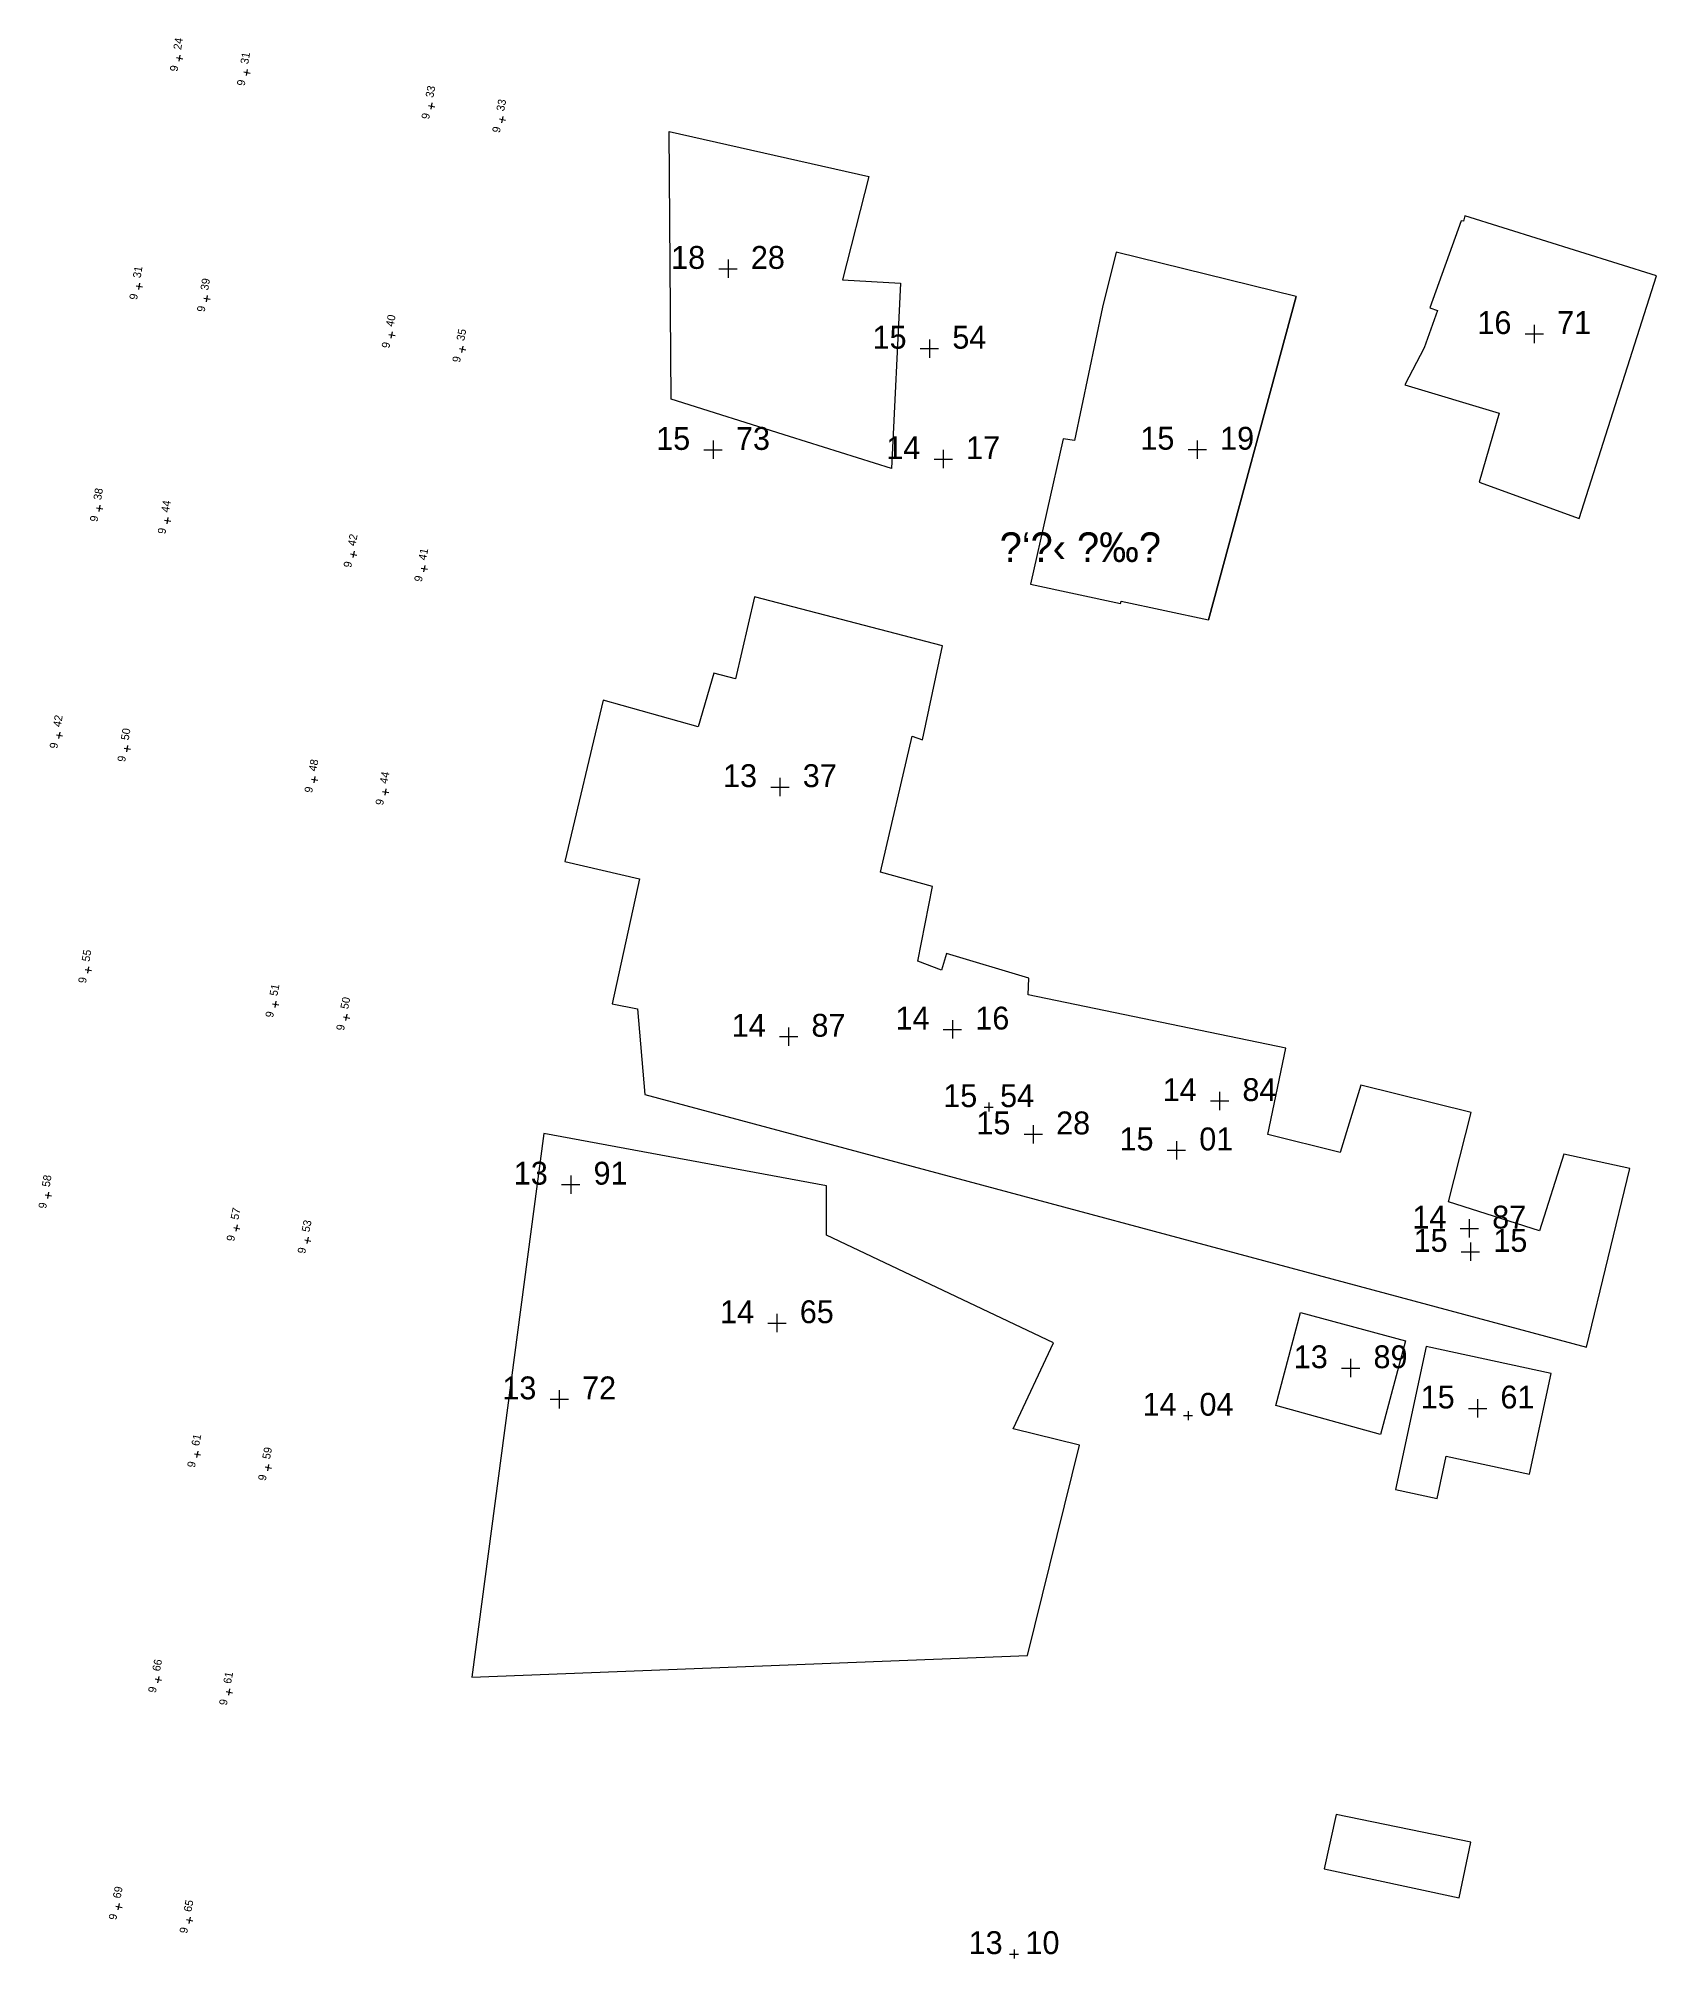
# Model space of a CAD drawing. Header units: inches. Extents: x 254505 to 255520, y 808954 to 809980.
# Drawn here: x 255109.7 to 255180.4, y 809044.5 to 809128.5 of the extents above; entities that cross this region are included whole.
import ezdxf
from ezdxf.enums import TextEntityAlignment as Align

# ---------------------------------------------------------------- set-up
doc = ezdxf.new("R2010")
doc.units = ezdxf.units.IN
doc.header["$MEASUREMENT"] = 0
for name, color, linetype in [('2202', 1, 'Continuous'), ('building levels', 6, 'Continuous'), ('orig buildings', 3, 'Continuous'), ('street levels', 5, 'Continuous')]:
    doc.layers.add(name, color=color, linetype=linetype)
doc.styles.add('hebtxt', font='hebtxt')

# ---------------------------------------------------------------- blocks, each defined once
blk = doc.blocks.new('1505')
for points in [[(-0.4, 0), (0.4, 0)], [(0, 0.4), (0, -0.4)]]:
    blk.add_lwpolyline(points)
at = {"style": 'hebtxt'}
blk.add_attdef('METER', text='', height=2, dxfattribs=at).set_placement((-1, -0.004), align=Align.RIGHT)
blk.add_attdef('CENTIMETER', (1, -0.004), '', height=2, dxfattribs=at)
blk = doc.blocks.new('1503')
for points in [[(-0.4, 0), (0.4, 0)], [(0, 0.4), (0, -0.4)]]:
    blk.add_lwpolyline(points)
at = {"style": 'hebtxt'}
blk.add_attdef('METER', text='', height=2, dxfattribs=at).set_placement((-1, 0), align=Align.RIGHT)
blk.add_attdef('CENTIMETER', (1, 0), '', height=2, dxfattribs=at)
blk = doc.blocks.new('2202')
at = {"style": 'hebtxt'}
blk.add_attdef('BLDG_CH', text='', height=2, dxfattribs=at).set_placement((0, 1), align=Align.CENTER)

msp = doc.modelspace()

# ---------------------------------------------------------------- linework, layer by layer
at = {"layer": 'orig buildings'}
for points in [[(255144.844, 809117.887), (255147.37, 809117.745), (255146.98, 809109.635), (255142.52, 809111.045), (255137.34, 809112.665), (255137.25, 809124.375), (255145.99, 809122.415)], [(255180.44, 809118.065), (255172.06, 809120.695), (255171.998, 809120.453), (255171.9, 809120.475), (255170.53, 809116.665), (255170.859, 809116.547), (255170.281, 809114.923), (255169.43, 809113.305), (255173.56, 809112.065), (255172.68, 809109.035), (255177.057, 809107.452)], [(255164.673, 809117.163), (255160.84, 809103.025), (255164.673, 809117.163), (255156.8, 809119.095), (255156.213, 809116.699), (255154.989, 809110.861), (255154.49, 809110.935), (255153.06, 809104.575), (255157, 809103.735), (255157.021, 809103.833), (255160.84, 809103.025), (255160.84, 809103.025)], [(255136.187, 809082.25), (255177.368, 809071.204), (255179.272, 809079.021), (255176.382, 809079.647), (255175.314, 809076.297), (255171.335, 809077.555), (255172.333, 809081.469), (255167.509, 809082.66), (255166.606, 809079.719), (255163.44, 809080.508), (255164.229, 809084.288), (255152.964, 809086.621), (255152.986, 809087.339), (255149.384, 809088.428), (255149.163, 809087.691), (255148.139, 809088.086), (255148.779, 809091.356), (255146.503, 809091.982), (255147.885, 809097.924), (255148.33, 809097.776), (255149.216, 809101.877), (255140.996, 809104.026), (255140.157, 809100.441), (255139.212, 809100.682), (255138.519, 809098.341), (255134.369, 809099.511), (255132.69, 809092.444), (255135.962, 809091.685), (255134.764, 809086.226), (255135.87, 809086.002), (255136.187, 809082.25)], [(255131.78, 809080.555), (255128.62, 809056.765), (255152.93, 809057.715), (255155.209, 809066.914), (255152.3, 809067.635), (255154.069, 809071.396), (255144.14, 809076.1), (255144.14, 809078.255)], [(255165.9, 809048.385), (255171.81, 809047.115), (255172.31, 809049.545), (255166.42, 809050.765), (255165.9, 809048.385)]]:
    msp.add_lwpolyline(points, close=True, dxfattribs=at)
for points in [[(255168.36, 809067.385, 0), (255163.79, 809068.655, 0), (255164.86, 809072.715, 0), (255169.46, 809071.475, 0), (255168.36, 809067.385, 0)], [(255174.88, 809065.648, 15.83), (255175.827, 809070.056, 15.65), (255170.37, 809071.228, 15.49), (255169.026, 809064.97, 14.57), (255170.841, 809064.58, 14.59), (255171.239, 809066.431, 15.36), (255174.88, 809065.648, 15.83)]]:
    msp.add_polyline3d(points, close=True, dxfattribs=at)

# ---------------------------------------------------------------- block references
at = {"layer": '2202'}
ref = msp.add_blockref('2202', (255150.58, 809105.545), dxfattribs=at)
ref.add_attrib('BLDG_CH', '\x9a‘\x90‹ \x9a‰\x81', dxfattribs={"layer": '0', "height": 1.3, "style": 'hebtxt'}).set_placement((255155.239, 809105.545), align=Align.CENTER)
at = {"layer": 'building levels'}
ref = msp.add_blockref('1505', (255139.83, 809118.375, 18.28), dxfattribs=at)
ref.add_attrib('METER', '18', dxfattribs={"layer": '0', "height": 1, "style": 'hebtxt'}).set_placement((255138.83, 809118.371, 18.28), align=Align.RIGHT)
ref.add_attrib('CENTIMETER', '28', (255140.83, 809118.371, 18.28), dxfattribs={"layer": '0', "height": 1, "style": 'hebtxt'})
ref = msp.add_blockref('1505', (255175.09, 809115.525, 16.71), dxfattribs=at)
ref.add_attrib('METER', '16', dxfattribs={"layer": '0', "height": 1, "style": 'hebtxt'}).set_placement((255174.09, 809115.521, 16.71), align=Align.RIGHT)
ref.add_attrib('CENTIMETER', '71', (255176.09, 809115.521, 16.71), dxfattribs={"layer": '0', "height": 1, "style": 'hebtxt'})
ref = msp.add_blockref('1505', (255148.639, 809114.883, 15.543), dxfattribs=at)
ref.add_attrib('METER', '15', dxfattribs={"layer": '0', "height": 1, "style": 'hebtxt'}).set_placement((255147.639, 809114.879, 15.543), align=Align.RIGHT)
ref.add_attrib('CENTIMETER', '54', (255149.639, 809114.879, 15.543), dxfattribs={"layer": '0', "height": 1, "style": 'hebtxt'})
ref = msp.add_blockref('1505', (255139.177, 809110.456, 15.733), dxfattribs=at)
ref.add_attrib('METER', '15', dxfattribs={"layer": '0', "height": 1, "style": 'hebtxt'}).set_placement((255138.177, 809110.452, 15.733), align=Align.RIGHT)
ref.add_attrib('CENTIMETER', '73', (255140.177, 809110.452, 15.733), dxfattribs={"layer": '0', "height": 1, "style": 'hebtxt'})
ref = msp.add_blockref('1505', (255149.243, 809110.053, 14.167), dxfattribs=at)
ref.add_attrib('METER', '14', dxfattribs={"layer": '0', "height": 1, "style": 'hebtxt'}).set_placement((255148.243, 809110.05, 14.167), align=Align.RIGHT)
ref.add_attrib('CENTIMETER', '17', (255150.243, 809110.05, 14.167), dxfattribs={"layer": '0', "height": 1, "style": 'hebtxt'})
ref = msp.add_blockref('1505', (255160.35, 809110.465, 15.19), dxfattribs=at)
ref.add_attrib('METER', '15', dxfattribs={"layer": '0', "height": 1, "style": 'hebtxt'}).set_placement((255159.35, 809110.461, 15.19), align=Align.RIGHT)
ref.add_attrib('CENTIMETER', '19', (255161.35, 809110.461, 15.19), dxfattribs={"layer": '0', "height": 1, "style": 'hebtxt'})
ref = msp.add_blockref('1505', (255142.1, 809095.705, 13.37), dxfattribs=at)
ref.add_attrib('METER', '13', dxfattribs={"layer": '0', "height": 1, "style": 'hebtxt'}).set_placement((255141.1, 809095.701, 13.37), align=Align.RIGHT)
ref.add_attrib('CENTIMETER', '37', (255143.1, 809095.701, 13.37), dxfattribs={"layer": '0', "height": 1, "style": 'hebtxt'})
ref = msp.add_blockref('1505', (255142.48, 809084.785, 14.87), dxfattribs=at)
ref.add_attrib('METER', '14', dxfattribs={"layer": '0', "height": 1, "style": 'hebtxt'}).set_placement((255141.48, 809084.781, 14.87), align=Align.RIGHT)
ref.add_attrib('CENTIMETER', '87', (255143.48, 809084.781, 14.87), dxfattribs={"layer": '0', "height": 1, "style": 'hebtxt'})
ref = msp.add_blockref('1505', (255149.645, 809085.101, 14.163), dxfattribs=at)
ref.add_attrib('METER', '14', dxfattribs={"layer": '0', "height": 1, "style": 'hebtxt'}).set_placement((255148.645, 809085.097, 14.163), align=Align.RIGHT)
ref.add_attrib('CENTIMETER', '16', (255150.645, 809085.097, 14.163), dxfattribs={"layer": '0', "height": 1, "style": 'hebtxt'})
at = {"layer": 'building levels', "xscale": 0.5, "yscale": 0.5, "zscale": 0.5}
for p, values in [((255151.23, 809081.705, 15.54), {'METER': '15', 'CENTIMETER': '54'}), ((255159.95, 809068.205, 14.04), {'METER': '14', 'CENTIMETER': '04'}), ((255152.34, 809044.655, 13.1), {'METER': '13', 'CENTIMETER': '10'})]:
    msp.add_blockref('1505', p, dxfattribs=at).add_auto_attribs(values)
at = {"layer": 'building levels'}
ref = msp.add_blockref('1505', (255161.328, 809081.972, 14.84), dxfattribs=at)
ref.add_attrib('METER', '14', dxfattribs={"layer": '0', "height": 1, "style": 'hebtxt'}).set_placement((255160.328, 809081.968, 14.84), align=Align.RIGHT)
ref.add_attrib('CENTIMETER', '84', (255162.328, 809081.968, 14.84), dxfattribs={"layer": '0', "height": 1, "style": 'hebtxt'})
ref = msp.add_blockref('1505', (255153.18, 809080.515, 15.28), dxfattribs=at)
ref.add_attrib('METER', '15', dxfattribs={"layer": '0', "height": 1, "style": 'hebtxt'}).set_placement((255152.18, 809080.511, 15.28), align=Align.RIGHT)
ref.add_attrib('CENTIMETER', '28', (255154.18, 809080.511, 15.28), dxfattribs={"layer": '0', "height": 1, "style": 'hebtxt'})
ref = msp.add_blockref('1505', (255159.44, 809079.815, 15.01), dxfattribs=at)
ref.add_attrib('METER', '15', dxfattribs={"layer": '0', "height": 1, "style": 'hebtxt'}).set_placement((255158.44, 809079.811, 15.01), align=Align.RIGHT)
ref.add_attrib('CENTIMETER', '01', (255160.44, 809079.811, 15.01), dxfattribs={"layer": '0', "height": 1, "style": 'hebtxt'})
ref = msp.add_blockref('1505', (255132.95, 809078.315, 13.91), dxfattribs=at)
ref.add_attrib('METER', '13', dxfattribs={"layer": '0', "height": 1, "style": 'hebtxt'}).set_placement((255131.95, 809078.311, 13.91), align=Align.RIGHT)
ref.add_attrib('CENTIMETER', '91', (255133.95, 809078.311, 13.91), dxfattribs={"layer": '0', "height": 1, "style": 'hebtxt'})
ref = msp.add_blockref('1505', (255172.25, 809076.395, 14.87), dxfattribs=at)
ref.add_attrib('METER', '14', dxfattribs={"layer": '0', "height": 1, "style": 'hebtxt'}).set_placement((255171.25, 809076.391, 14.87), align=Align.RIGHT)
ref.add_attrib('CENTIMETER', '87', (255173.25, 809076.391, 14.87), dxfattribs={"layer": '0', "height": 1, "style": 'hebtxt'})
ref = msp.add_blockref('1505', (255172.3, 809075.375, 15.15), dxfattribs=at)
ref.add_attrib('METER', '15', dxfattribs={"layer": '0', "height": 1, "style": 'hebtxt'}).set_placement((255171.3, 809075.371, 15.15), align=Align.RIGHT)
ref.add_attrib('CENTIMETER', '15', (255173.3, 809075.371, 15.15), dxfattribs={"layer": '0', "height": 1, "style": 'hebtxt'})
ref = msp.add_blockref('1505', (255141.97, 809072.255, 14.65), dxfattribs=at)
ref.add_attrib('METER', '14', dxfattribs={"layer": '0', "height": 1, "style": 'hebtxt'}).set_placement((255140.97, 809072.251, 14.65), align=Align.RIGHT)
ref.add_attrib('CENTIMETER', '65', (255142.97, 809072.251, 14.65), dxfattribs={"layer": '0', "height": 1, "style": 'hebtxt'})
ref = msp.add_blockref('1505', (255167.06, 809070.285, 13.89), dxfattribs=at)
ref.add_attrib('METER', '13', dxfattribs={"layer": '0', "height": 1, "style": 'hebtxt'}).set_placement((255166.06, 809070.281, 13.89), align=Align.RIGHT)
ref.add_attrib('CENTIMETER', '89', (255168.06, 809070.281, 13.89), dxfattribs={"layer": '0', "height": 1, "style": 'hebtxt'})
ref = msp.add_blockref('1505', (255132.448, 809068.924, 13.724), dxfattribs=at)
ref.add_attrib('METER', '13', dxfattribs={"layer": '0', "height": 1, "style": 'hebtxt'}).set_placement((255131.448, 809068.92, 13.724), align=Align.RIGHT)
ref.add_attrib('CENTIMETER', '72', (255133.448, 809068.92, 13.724), dxfattribs={"layer": '0', "height": 1, "style": 'hebtxt'})
ref = msp.add_blockref('1505', (255172.61, 809068.525, 15.61), dxfattribs=at)
ref.add_attrib('METER', '15', dxfattribs={"layer": '0', "height": 1, "style": 'hebtxt'}).set_placement((255171.61, 809068.521, 15.61), align=Align.RIGHT)
ref.add_attrib('CENTIMETER', '61', (255173.61, 809068.521, 15.61), dxfattribs={"layer": '0', "height": 1, "style": 'hebtxt'})
at = {"layer": 'street levels'}
ref = msp.add_blockref('1503', (255115.855, 809127.588), dxfattribs=dict(at, xscale=0.35, yscale=0.35, zscale=0.35, rotation=80.70983561679937))
ref.add_attrib('METER', '9', dxfattribs={"layer": '0', "height": 0.35, "rotation": 80.70984, "style": 'hebtxt'}).set_placement((255115.799, 809127.243), align=Align.RIGHT)
ref.add_attrib('CENTIMETER', '24', (255115.912, 809127.934), dxfattribs={"layer": '0', "height": 0.35, "rotation": 80.70984, "style": 'hebtxt'})
ref = msp.add_blockref('1503', (255118.788, 809126.961), dxfattribs=dict(at, xscale=0.35, yscale=0.35, zscale=0.35, rotation=80.70983561679937))
ref.add_attrib('METER', '9', dxfattribs={"layer": '0', "height": 0.35, "rotation": 80.70984, "style": 'hebtxt'}).set_placement((255118.733, 809126.615), align=Align.RIGHT)
ref.add_attrib('CENTIMETER', '31', (255118.846, 809127.306), dxfattribs={"layer": '0', "height": 0.35, "rotation": 80.70984, "style": 'hebtxt'})
ref = msp.add_blockref('1503', (255126.87, 809125.493), dxfattribs=dict(at, xscale=0.3499999999999999, yscale=0.3499999999999999, zscale=0.3499999999999999, rotation=78.96273561679938))
ref.add_attrib('METER', '9', dxfattribs={"layer": '0', "height": 0.35, "rotation": 78.96274, "style": 'hebtxt'}).set_placement((255126.805, 809125.149), align=Align.RIGHT)
ref.add_attrib('CENTIMETER', '33', (255126.939, 809125.836), dxfattribs={"layer": '0', "height": 0.35, "rotation": 78.96274, "style": 'hebtxt'})
ref = msp.add_blockref('1503', (255129.967, 809124.902), dxfattribs=dict(at, xscale=0.3499999999999999, yscale=0.3499999999999999, zscale=0.3499999999999999, rotation=78.96273561679938))
ref.add_attrib('METER', '9', dxfattribs={"layer": '0', "height": 0.35, "rotation": 78.96274, "style": 'hebtxt'}).set_placement((255129.902, 809124.558), align=Align.RIGHT)
ref.add_attrib('CENTIMETER', '33', (255130.036, 809125.245), dxfattribs={"layer": '0', "height": 0.35, "rotation": 78.96274, "style": 'hebtxt'})
ref = msp.add_blockref('1503', (255114.082, 809117.602), dxfattribs=dict(at, xscale=0.35, yscale=0.35, zscale=0.35, rotation=80.70983561679937))
ref.add_attrib('METER', '9', dxfattribs={"layer": '0', "height": 0.35, "rotation": 80.70984, "style": 'hebtxt'}).set_placement((255114.027, 809117.256), align=Align.RIGHT)
ref.add_attrib('CENTIMETER', '31', (255114.14, 809117.947), dxfattribs={"layer": '0', "height": 0.35, "rotation": 80.70984, "style": 'hebtxt'})
ref = msp.add_blockref('1503', (255117.039, 809117.069), dxfattribs=dict(at, xscale=0.35, yscale=0.35, zscale=0.35, rotation=80.70983561679937))
ref.add_attrib('METER', '9', dxfattribs={"layer": '0', "height": 0.35, "rotation": 80.70984, "style": 'hebtxt'}).set_placement((255116.984, 809116.724), align=Align.RIGHT)
ref.add_attrib('CENTIMETER', '39', (255117.097, 809117.414), dxfattribs={"layer": '0', "height": 0.35, "rotation": 80.70984, "style": 'hebtxt'})
ref = msp.add_blockref('1503', (255125.131, 809115.476), dxfattribs=dict(at, xscale=0.3499999999999999, yscale=0.3499999999999999, zscale=0.3499999999999999, rotation=78.96273561679938))
ref.add_attrib('METER', '9', dxfattribs={"layer": '0', "height": 0.35, "rotation": 78.96274, "style": 'hebtxt'}).set_placement((255125.065, 809115.132), align=Align.RIGHT)
ref.add_attrib('CENTIMETER', '40', (255125.199, 809115.819), dxfattribs={"layer": '0', "height": 0.35, "rotation": 78.96274, "style": 'hebtxt'})
ref = msp.add_blockref('1503', (255128.223, 809114.856), dxfattribs=dict(at, xscale=0.3499999999999999, yscale=0.3499999999999999, zscale=0.3499999999999999, rotation=78.96273561679938))
ref.add_attrib('METER', '9', dxfattribs={"layer": '0', "height": 0.35, "rotation": 78.96274, "style": 'hebtxt'}).set_placement((255128.157, 809114.512), align=Align.RIGHT)
ref.add_attrib('CENTIMETER', '35', (255128.291, 809115.199), dxfattribs={"layer": '0', "height": 0.35, "rotation": 78.96274, "style": 'hebtxt'})
ref = msp.add_blockref('1503', (255112.357, 809107.892), dxfattribs=dict(at, xscale=0.35, yscale=0.35, zscale=0.35, rotation=80.70983561679937))
ref.add_attrib('METER', '9', dxfattribs={"layer": '0', "height": 0.35, "rotation": 80.70984, "style": 'hebtxt'}).set_placement((255112.302, 809107.546), align=Align.RIGHT)
ref.add_attrib('CENTIMETER', '38', (255112.415, 809108.237), dxfattribs={"layer": '0', "height": 0.35, "rotation": 80.70984, "style": 'hebtxt'})
ref = msp.add_blockref('1503', (255115.322, 809107.353), dxfattribs=dict(at, xscale=0.35, yscale=0.35, zscale=0.35, rotation=80.70983561679937))
ref.add_attrib('METER', '9', dxfattribs={"layer": '0', "height": 0.35, "rotation": 80.70984, "style": 'hebtxt'}).set_placement((255115.267, 809107.008), align=Align.RIGHT)
ref.add_attrib('CENTIMETER', '44', (255115.38, 809107.698), dxfattribs={"layer": '0', "height": 0.35, "rotation": 80.70984, "style": 'hebtxt'})
ref = msp.add_blockref('1503', (255123.465, 809105.88), dxfattribs=dict(at, xscale=0.3499999999999999, yscale=0.3499999999999999, zscale=0.3499999999999999, rotation=78.96273561679938))
ref.add_attrib('METER', '9', dxfattribs={"layer": '0', "height": 0.35, "rotation": 78.96274, "style": 'hebtxt'}).set_placement((255123.399, 809105.537), align=Align.RIGHT)
ref.add_attrib('CENTIMETER', '42', (255123.533, 809106.224), dxfattribs={"layer": '0', "height": 0.35, "rotation": 78.96274, "style": 'hebtxt'})
ref = msp.add_blockref('1503', (255126.555, 809105.258), dxfattribs=dict(at, xscale=0.3499999999999999, yscale=0.3499999999999999, zscale=0.3499999999999999, rotation=78.96273561679938))
ref.add_attrib('METER', '9', dxfattribs={"layer": '0', "height": 0.35, "rotation": 78.96274, "style": 'hebtxt'}).set_placement((255126.49, 809104.914), align=Align.RIGHT)
ref.add_attrib('CENTIMETER', '41', (255126.624, 809105.601), dxfattribs={"layer": '0', "height": 0.35, "rotation": 78.96274, "style": 'hebtxt'})
ref = msp.add_blockref('1503', (255110.594, 809097.965), dxfattribs=dict(at, xscale=0.35, yscale=0.35, zscale=0.35, rotation=80.70983561679937))
ref.add_attrib('METER', '9', dxfattribs={"layer": '0', "height": 0.35, "rotation": 80.70984, "style": 'hebtxt'}).set_placement((255110.539, 809097.619), align=Align.RIGHT)
ref.add_attrib('CENTIMETER', '42', (255110.652, 809098.31), dxfattribs={"layer": '0', "height": 0.35, "rotation": 80.70984, "style": 'hebtxt'})
ref = msp.add_blockref('1503', (255113.561, 809097.387), dxfattribs=dict(at, xscale=0.35, yscale=0.35, zscale=0.35, rotation=80.70983561679937))
ref.add_attrib('METER', '9', dxfattribs={"layer": '0', "height": 0.35, "rotation": 80.70984, "style": 'hebtxt'}).set_placement((255113.506, 809097.041), align=Align.RIGHT)
ref.add_attrib('CENTIMETER', '50', (255113.619, 809097.732), dxfattribs={"layer": '0', "height": 0.35, "rotation": 80.70984, "style": 'hebtxt'})
ref = msp.add_blockref('1503', (255121.754, 809096.027), dxfattribs=dict(at, xscale=0.3499999999999999, yscale=0.3499999999999999, zscale=0.3499999999999999, rotation=78.96273561679938))
ref.add_attrib('METER', '9', dxfattribs={"layer": '0', "height": 0.35, "rotation": 78.96274, "style": 'hebtxt'}).set_placement((255121.689, 809095.683), align=Align.RIGHT)
ref.add_attrib('CENTIMETER', '48', (255121.823, 809096.37), dxfattribs={"layer": '0', "height": 0.35, "rotation": 78.96274, "style": 'hebtxt'})
ref = msp.add_blockref('1503', (255124.86, 809095.485), dxfattribs=dict(at, xscale=0.3499999999999999, yscale=0.3499999999999999, zscale=0.3499999999999999, rotation=78.96273561679938))
ref.add_attrib('METER', '9', dxfattribs={"layer": '0', "height": 0.35, "rotation": 78.96274, "style": 'hebtxt'}).set_placement((255124.794, 809095.141), align=Align.RIGHT)
ref.add_attrib('CENTIMETER', '44', (255124.928, 809095.828), dxfattribs={"layer": '0', "height": 0.35, "rotation": 78.96274, "style": 'hebtxt'})
ref = msp.add_blockref('1503', (255111.849, 809087.703), dxfattribs=dict(at, xscale=0.35, yscale=0.35, zscale=0.35, rotation=80.70983561679937))
ref.add_attrib('METER', '9', dxfattribs={"layer": '0', "height": 0.35, "rotation": 80.70984, "style": 'hebtxt'}).set_placement((255111.794, 809087.358), align=Align.RIGHT)
ref.add_attrib('CENTIMETER', '55', (255111.907, 809088.049), dxfattribs={"layer": '0', "height": 0.35, "rotation": 80.70984, "style": 'hebtxt'})
ref = msp.add_blockref('1503', (255120.048, 809086.197), dxfattribs=dict(at, xscale=0.3499999999999999, yscale=0.3499999999999999, zscale=0.3499999999999999, rotation=78.96273561679938))
ref.add_attrib('METER', '9', dxfattribs={"layer": '0', "height": 0.35, "rotation": 78.96274, "style": 'hebtxt'}).set_placement((255119.982, 809085.853), align=Align.RIGHT)
ref.add_attrib('CENTIMETER', '51', (255120.116, 809086.54), dxfattribs={"layer": '0', "height": 0.35, "rotation": 78.96274, "style": 'hebtxt'})
ref = msp.add_blockref('1503', (255123.148, 809085.624), dxfattribs=dict(at, xscale=0.3499999999999999, yscale=0.3499999999999999, zscale=0.3499999999999999, rotation=78.96273561679938))
ref.add_attrib('METER', '9', dxfattribs={"layer": '0', "height": 0.35, "rotation": 78.96274, "style": 'hebtxt'}).set_placement((255123.082, 809085.281), align=Align.RIGHT)
ref.add_attrib('CENTIMETER', '50', (255123.216, 809085.968), dxfattribs={"layer": '0', "height": 0.35, "rotation": 78.96274, "style": 'hebtxt'})
ref = msp.add_blockref('1503', (255110.107, 809077.846), dxfattribs=dict(at, xscale=0.35, yscale=0.35, zscale=0.35, rotation=80.70983561679937))
ref.add_attrib('METER', '9', dxfattribs={"layer": '0', "height": 0.35, "rotation": 80.70984, "style": 'hebtxt'}).set_placement((255110.052, 809077.501), align=Align.RIGHT)
ref.add_attrib('CENTIMETER', '58', (255110.165, 809078.192), dxfattribs={"layer": '0', "height": 0.35, "rotation": 80.70984, "style": 'hebtxt'})
ref = msp.add_blockref('1503', (255118.349, 809076.41), dxfattribs=dict(at, xscale=0.3499999999999999, yscale=0.3499999999999999, zscale=0.3499999999999999, rotation=78.96273561679938))
ref.add_attrib('METER', '9', dxfattribs={"layer": '0', "height": 0.35, "rotation": 78.96274, "style": 'hebtxt'}).set_placement((255118.283, 809076.067), align=Align.RIGHT)
ref.add_attrib('CENTIMETER', '57', (255118.417, 809076.754), dxfattribs={"layer": '0', "height": 0.35, "rotation": 78.96274, "style": 'hebtxt'})
ref = msp.add_blockref('1503', (255121.454, 809075.871), dxfattribs=dict(at, xscale=0.3499999999999999, yscale=0.3499999999999999, zscale=0.3499999999999999, rotation=78.96273561679938))
ref.add_attrib('METER', '9', dxfattribs={"layer": '0', "height": 0.35, "rotation": 78.96274, "style": 'hebtxt'}).set_placement((255121.389, 809075.527), align=Align.RIGHT)
ref.add_attrib('CENTIMETER', '53', (255121.523, 809076.214), dxfattribs={"layer": '0', "height": 0.35, "rotation": 78.96274, "style": 'hebtxt'})
ref = msp.add_blockref('1503', (255116.63, 809066.512), dxfattribs=dict(at, xscale=0.3499999999999999, yscale=0.3499999999999999, zscale=0.3499999999999999, rotation=78.96273561679938))
ref.add_attrib('METER', '9', dxfattribs={"layer": '0', "height": 0.35, "rotation": 78.96274, "style": 'hebtxt'}).set_placement((255116.564, 809066.168), align=Align.RIGHT)
ref.add_attrib('CENTIMETER', '61', (255116.698, 809066.855), dxfattribs={"layer": '0', "height": 0.35, "rotation": 78.96274, "style": 'hebtxt'})
ref = msp.add_blockref('1503', (255119.729, 809065.936), dxfattribs=dict(at, xscale=0.3499999999999999, yscale=0.3499999999999999, zscale=0.3499999999999999, rotation=78.96273561679938))
ref.add_attrib('METER', '9', dxfattribs={"layer": '0', "height": 0.35, "rotation": 78.96274, "style": 'hebtxt'}).set_placement((255119.663, 809065.592), align=Align.RIGHT)
ref.add_attrib('CENTIMETER', '59', (255119.797, 809066.279), dxfattribs={"layer": '0', "height": 0.35, "rotation": 78.96274, "style": 'hebtxt'})
ref = msp.add_blockref('1503', (255114.919, 809056.659), dxfattribs=dict(at, xscale=0.3499999999999999, yscale=0.3499999999999999, zscale=0.3499999999999999, rotation=78.96273561679938))
ref.add_attrib('METER', '9', dxfattribs={"layer": '0', "height": 0.35, "rotation": 78.96274, "style": 'hebtxt'}).set_placement((255114.854, 809056.315), align=Align.RIGHT)
ref.add_attrib('CENTIMETER', '66', (255114.988, 809057.003), dxfattribs={"layer": '0', "height": 0.35, "rotation": 78.96274, "style": 'hebtxt'})
ref = msp.add_blockref('1503', (255118.023, 809056.112), dxfattribs=dict(at, xscale=0.3499999999999999, yscale=0.3499999999999999, zscale=0.3499999999999999, rotation=78.96273561679938))
ref.add_attrib('METER', '9', dxfattribs={"layer": '0', "height": 0.35, "rotation": 78.96274, "style": 'hebtxt'}).set_placement((255117.958, 809055.768), align=Align.RIGHT)
ref.add_attrib('CENTIMETER', '61', (255118.092, 809056.455), dxfattribs={"layer": '0', "height": 0.35, "rotation": 78.96274, "style": 'hebtxt'})
ref = msp.add_blockref('1503', (255113.194, 809046.721), dxfattribs=dict(at, xscale=0.3499999999999999, yscale=0.3499999999999999, zscale=0.3499999999999999, rotation=78.96273561679938))
ref.add_attrib('METER', '9', dxfattribs={"layer": '0', "height": 0.35, "rotation": 78.96274, "style": 'hebtxt'}).set_placement((255113.128, 809046.378), align=Align.RIGHT)
ref.add_attrib('CENTIMETER', '69', (255113.262, 809047.065), dxfattribs={"layer": '0', "height": 0.35, "rotation": 78.96274, "style": 'hebtxt'})
ref = msp.add_blockref('1503', (255116.291, 809046.133), dxfattribs=dict(at, xscale=0.3499999999999999, yscale=0.3499999999999999, zscale=0.3499999999999999, rotation=78.96273561679938))
ref.add_attrib('METER', '9', dxfattribs={"layer": '0', "height": 0.35, "rotation": 78.96274, "style": 'hebtxt'}).set_placement((255116.225, 809045.789), align=Align.RIGHT)
ref.add_attrib('CENTIMETER', '65', (255116.359, 809046.476), dxfattribs={"layer": '0', "height": 0.35, "rotation": 78.96274, "style": 'hebtxt'})

doc.saveas('drawing.dxf')
